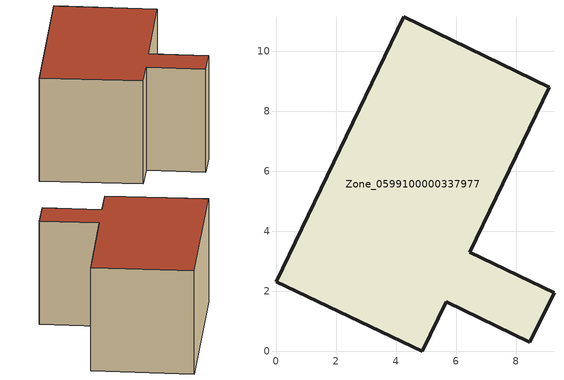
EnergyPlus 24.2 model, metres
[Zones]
Zone_0599100000337977
 floor ground (C_G): 4.25,11.15 9.1,8.8 6.46,3.31 9.26,1.96 8.46,0.31 5.67,1.66 4.87,0 0,2.32 z4.34
 wall outside (C_F): 9.1,8.8 4.25,11.15 0,2.32 4.87,0 5.67,1.66 8.46,0.31 9.26,1.96 6.46,3.31 9.1,8.8 z4.34:10.11
 roof outside (C_R): 4.25,11.15 0,2.32 4.87,0 5.67,1.66 8.46,0.31 9.26,1.96 6.46,3.31 9.1,8.8 z10.11
[BUILDING]
Pand.0599100000337977: North Axis=0; Terrain=City; Loads Convergence Tolerance Value=0.04; Temperature Convergence Tolerance Value=0.4; Solar Distribution=FullExterior; Maximum Number of Warmup Days=25; Minimum Number of Warmup Days=1
[Site:Location]
Rotterdam.The.Hague.AP_ZH_NLD Design_Conditions: Latitude=51.96; Longitude=4.45; Time Zone=1; Elevation=-4.5
[SITE:GROUNDTEMPERATURE:BUILDINGSURFACE]
18, 18, 18, 18, 18, 18, 18, 18, 18, 18, 18, 18
[MATERIAL] Thermal Absorptance=0.9; Solar Absorptance=0.7; Visible Absorptance=0.7
Name | Roughness | Thickness | Conductivity | Density | Specific Heat
G.TI.1975-1991 | MediumSmooth | 0.15 | 0.288461 | 540 | 1210
F.TI.1975-1991 | Rough | 0.3 | 0.230769 | 1920 | 840
R.TI.1975-1991 | MediumRough | 0.2 | 0.153846 | 1500 | 1000
[CONSTRUCTION]
C_G: G.TI.1975-1991
C_F: F.TI.1975-1991
C_R: R.TI.1975-1991
[ZONE]
Zone_0599100000337977: Type=1; Multiplier=1; Ceiling Height=Autocalculate; Volume=Autocalculate; Floor Area=autocalculate; Part of Total Floor Area=Yes
[ZONEINFILTRATION:DESIGNFLOWRATE]
Infil_Zone_0599100000337977: Zone or ZoneList or Space or SpaceList=Zone_0599100000337977; Schedule=AlwaysOn; Design Flow Rate Calculation Method=Flow/Area; Flow Rate per Floor Area=0.003; Constant Term Coefficient=1; Temperature Term Coefficient=0; Velocity Term Coefficient=0; Velocity Squared Term Coefficient=0
[HVACTEMPLATE:ZONE:IDEALLOADSAIRSYSTEM]
Zone_0599100000337977: Maximum Heating Supply Air Temperature=50; Minimum Cooling Supply Air Temperature=13; Maximum Heating Supply Air Humidity Ratio=0.0156; Minimum Cooling Supply Air Humidity Ratio=0.0077; Heating Limit=NoLimit; Cooling Limit=NoLimit; Dehumidification Control Type=ConstantSensibleHeatRatio; Cooling Sensible Heat Ratio=0.7; Dehumidification Setpoint=60; Humidification Control Type=None; Humidification Setpoint=30; Outdoor Air Method=None; Outdoor Air Flow Rate per Person=0.00944; Outdoor Air Flow Rate per Zone Floor Area=0; Outdoor Air Flow Rate per Zone=0; Demand Controlled Ventilation Type=None; Outdoor Air Economizer Type=NoEconomizer; Heat Recovery Type=None; Sensible Heat Recovery Effectiveness=0.7; Latent Heat Recovery Effectiveness=0.65
[ZONECONTROL:THERMOSTAT]
ThermostatControl_Zone_0599100000337977: Zone or ZoneList=Zone_0599100000337977; Control Type Schedule=DualSetpointControlType; Control 1=Thermostat_Zone_0599100000337977; Temperature Difference Between Cutout And Setpoint=0
[THERMOSTATSETPOINT:DUALSETPOINT]
Thermostat_Zone_0599100000337977: Heating Setpoint Temperature Schedule=HeatingSetpoint_Zone_0599100000337977; Cooling Setpoint Temperature Schedule=CoolingSetpoint_Zone_0599100000337977
[SCHEDULE:COMPACT]
HeatingSetpoint_Zone_0599100000337977: Through: 12/31, For: AllDays, Until: 24:00, 21
CoolingSetpoint_Zone_0599100000337977: Through: 12/31, For: AllDays, Until: 24:00, 24
DualSetpointControlType: Through: 12/31, For: AllDays, Until: 24:00, 4
AlwaysOn: Through: 12/31, For: AllDays, Until: 24:00, 1
